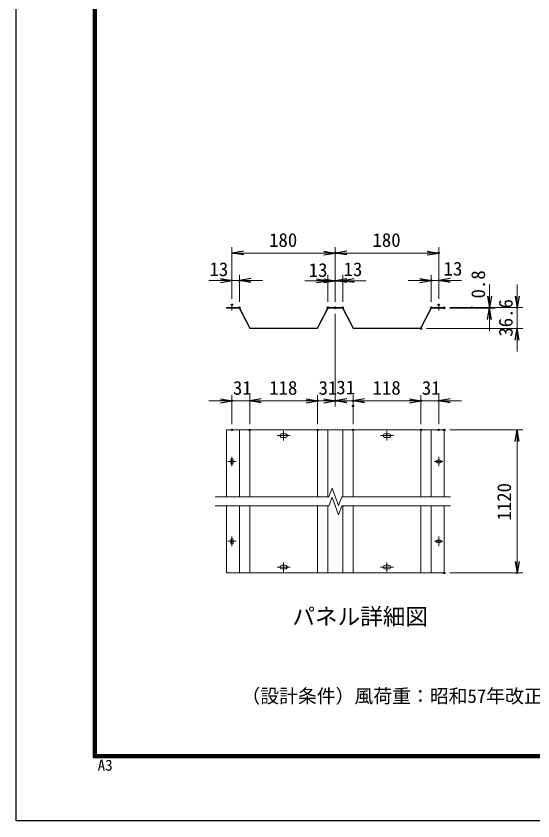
# Model space of a CAD drawing. Units: millimetres, scale not verified. Extents: x -4200 to 4200, y -2970 to 2970.
# Drawn here: x -4200 to -2400, y -2970 to -166 of the extents above; entities that cross this region are included whole.
import ezdxf
from ezdxf.enums import TextEntityAlignment as Align

# ---------------------------------------------------------------- set-up
doc = ezdxf.new("R2010")
doc.units = ezdxf.units.MM
doc.header["$LTSCALE"] = 10
doc.header["$PDMODE"] = 32
doc.header["$PDSIZE"] = 5
doc.linetypes.add('USER1', pattern=[50.8, 31.75, -6.35, 6.35, -6.35])
for name, color, linetype, lineweight in [('0-0_D-BMK', 2, 'USER1', 13), ('0-5_0', 7, 'Continuous', 25), ('0-6_D-STR-DIM', 7, 'Continuous', 13), ('0-8_D-TTL-TXT', 7, 'Continuous', 25), ('0-A_D-TTL', 7, 'Continuous', 25)]:
    doc.layers.add(name, color=color, linetype=linetype, lineweight=lineweight)
doc.layers.add('0-7_Defpoints', color=8, linetype='Continuous')
doc.styles.add('ＭＳ ゴシック', font='')
doc.styles.get('ＭＳ ゴシック').set_extended_font_data('MS Gothic')

# ---------------------------------------------------------------- blocks, each defined once
blk = doc.blocks.new('_Open')
at = {"layer": '0-5_0'}
blk.add_line((-10, 1.667), (0, 0), dxfattribs=at)
blk.add_lwpolyline([(-10, -1.667), (0, 0), (-10, 0)], dxfattribs=at)

msp = doc.modelspace()

# ---------------------------------------------------------------- linework, layer by layer
at = {"layer": '0-0_D-BMK'}
for p, q in [((-3448.48, -1171.88), (-3448.48, -1191.88)), ((-2728.48, -1171.88), (-2728.48, -1191.88)), ((-3268.48, -1611.4), (-3268.48, -1644.4)), ((-2908.48, -1611.4), (-2908.48, -1644.4)), ((-3290.88, -1627.9), (-3246.08, -1627.9)), ((-2886.08, -1627.9), (-2930.88, -1627.9)), ((-3448.48, -1701.4), (-3448.48, -1734.4)), ((-2728.48, -1701.4), (-2728.48, -1734.4)), ((-3434.18, -1717.9), (-3462.78, -1717.9)), ((-2714.18, -1717.9), (-2742.78, -1717.9)), ((-3448.48, -1979.4), (-3448.48, -2012.4)), ((-2728.48, -1979.4), (-2728.48, -2012.4)), ((-3434.18, -1995.9), (-3462.78, -1995.9)), ((-2714.18, -1995.9), (-2742.78, -1995.9)), ((-3268.48, -2102.4), (-3268.48, -2069.4)), ((-2908.48, -2102.4), (-2908.48, -2069.4)), ((-3290.88, -2085.9), (-3246.08, -2085.9)), ((-2886.08, -2085.9), (-2930.88, -2085.9))]:
    msp.add_line(p, q, dxfattribs=at)
at = {"layer": '0-6_D-STR-DIM'}
for p, q in [((-3448.48, -1151.88), (-3448.48, -971.66)), ((-3088.48, -1161.88), (-3088.48, -971.66)), ((-3088.48, -1161.88), (-3088.48, -971.66)), ((-2728.48, -1151.88), (-2728.48, -971.66)), ((-3408.48, -991.66), (-3128.48, -991.66)), ((-3048.48, -991.66), (-2768.48, -991.66)), ((-3488.48, -1087.72), (-3528.48, -1087.72)), ((-3448.48, -1151.88), (-3448.48, -1067.72)), ((-3448.48, -1087.72), (-3422.48, -1087.72)), ((-3422.48, -1161.88), (-3422.48, -1067.72)), ((-3382.48, -1087.72), (-3342.48, -1087.72)), ((-3154.48, -1088.22), (-3194.48, -1088.22)), ((-3128.48, -1088.22), (-3168.48, -1088.22)), ((-3114.48, -1161.88), (-3114.48, -1068.22)), ((-3088.48, -1088.22), (-3114.48, -1088.22)), ((-3088.48, -1161.88), (-3088.48, -1068.22)), ((-3088.48, -1161.88), (-3088.48, -1068.22)), ((-3088.48, -1088.22), (-3062.48, -1088.22)), ((-3062.48, -1161.88), (-3062.48, -1068.22)), ((-3048.48, -1088.22), (-3008.48, -1088.22)), ((-3022.48, -1088.22), (-2982.48, -1088.22)), ((-2794.48, -1087.72), (-2834.48, -1087.72)), ((-2754.48, -1161.88), (-2754.48, -1067.72)), ((-2728.48, -1087.72), (-2754.48, -1087.72)), ((-2728.48, -1151.88), (-2728.48, -1067.72)), ((-2688.48, -1087.72), (-2648.48, -1087.72)), ((-2551.35, -1141.88), (-2551.35, -1101.88)), ((-2455.35, -1141.88), (-2455.35, -1101.88)), ((-3422.48, -1181.88), (-3467.48, -1181.88)), ((-3467.48, -1183.48), (-3467.48, -1181.88)), ((-3423.47, -1183.48), (-3467.48, -1183.48)), ((-3423.47, -1183.48), (-3386.48, -1255.08)), ((-3422.48, -1181.88), (-3385.49, -1253.48)), ((-3114.48, -1181.88), (-3151.47, -1253.48)), ((-3113.49, -1183.48), (-3150.48, -1255.08)), ((-3062.48, -1181.88), (-3114.48, -1181.88)), ((-3063.47, -1183.48), (-3113.49, -1183.48)), ((-3088.48, -1203.48), (-3088.48, -1526.39)), ((-3088.48, -1203.48), (-3088.48, -1526.39)), ((-3063.47, -1183.48), (-3026.48, -1255.08)), ((-3062.48, -1181.88), (-3025.49, -1253.48)), ((-2754.48, -1181.88), (-2791.47, -1253.48)), ((-2753.49, -1183.48), (-2790.48, -1255.08)), ((-2709.48, -1181.88), (-2754.48, -1181.88)), ((-2754.48, -1181.88), (-2709.48, -1181.88)), ((-2709.48, -1183.48), (-2753.49, -1183.48)), ((-2689.48, -1181.88), (-2531.35, -1181.88)), ((-2689.48, -1183.48), (-2531.35, -1183.48)), ((-2593.48, -1181.88), (-2435.35, -1181.88)), ((-2551.35, -1183.48), (-2551.35, -1181.88)), ((-2455.35, -1255.08), (-2455.35, -1181.88)), ((-2551.35, -1223.48), (-2551.35, -1263.48)), ((-3150.48, -1255.08), (-3386.48, -1255.08)), ((-3151.47, -1253.48), (-3385.49, -1253.48)), ((-2790.48, -1255.08), (-3026.48, -1255.08)), ((-2791.47, -1253.48), (-3025.49, -1253.48)), ((-2770.48, -1255.08), (-2435.35, -1255.08)), ((-2455.35, -1295.08), (-2455.35, -1335.08)), ((-3488.48, -1506.39), (-3528.48, -1506.39)), ((-3448.48, -1587.9), (-3448.48, -1486.39)), ((-3386.45, -1506.39), (-3448.48, -1506.39)), ((-3386.45, -1587.9), (-3386.45, -1486.39)), ((-3386.45, -1587.9), (-3386.45, -1486.39)), ((-3346.45, -1506.39), (-3306.45, -1506.39)), ((-3346.45, -1506.39), (-3190.35, -1506.39)), ((-3190.35, -1506.39), (-3230.35, -1506.39)), ((-3128.48, -1506.39), (-3168.48, -1506.39)), ((-3150.35, -1587.9), (-3150.35, -1486.39)), ((-3150.35, -1587.9), (-3150.35, -1486.39)), ((-3150.35, -1506.39), (-3088.48, -1506.39)), ((-3088.48, -1506.39), (-3026.35, -1506.39)), ((-3048.48, -1506.39), (-3008.48, -1506.39)), ((-3026.45, -1504.62), (-3026.45, -1486.39)), ((-3026.35, -1587.9), (-3026.35, -1486.39)), ((-2986.45, -1506.39), (-2830.26, -1506.39)), ((-2986.35, -1506.39), (-2946.35, -1506.39)), ((-2830.52, -1506.39), (-2870.52, -1506.39)), ((-2790.52, -1587.9), (-2790.52, -1486.39)), ((-2790.52, -1506.39), (-2728.48, -1506.39)), ((-2790.26, -1587.9), (-2790.26, -1486.39)), ((-2728.48, -1587.9), (-2728.48, -1486.39)), ((-2688.48, -1506.39), (-2648.48, -1506.39)), ((-3467.48, -1607.9), (-3467.48, -1840.9)), ((-2709.48, -1607.9), (-3467.48, -1607.9)), ((-3422.48, -1607.9), (-3422.48, -1840.9)), ((-3386.35, -1607.9), (-3386.35, -1840.9)), ((-3274.38, -1621.4), (-3262.58, -1621.4)), ((-3150.48, -1607.9), (-3150.48, -1840.9)), ((-3114.48, -1607.9), (-3114.48, -1840.9)), ((-3062.48, -1607.9), (-3062.48, -1840.9)), ((-3026.48, -1607.9), (-3026.48, -1840.9)), ((-2902.58, -1621.4), (-2914.38, -1621.4)), ((-2790.48, -1607.9), (-2790.48, -1840.9)), ((-2754.48, -1607.9), (-2754.48, -1840.9)), ((-2709.48, -1607.9), (-2709.48, -1840.9)), ((-2689.35, -1607.9), (-2435.35, -1607.9)), ((-3274.38, -1634.4), (-3262.58, -1634.4)), ((-2902.58, -1634.4), (-2914.38, -1634.4)), ((-2455.35, -1647.9), (-2455.35, -2065.9)), ((-3452.78, -1723.6), (-3452.78, -1712.2)), ((-3444.18, -1723.6), (-3444.18, -1712.2)), ((-2734.18, -1713.6), (-2722.78, -1713.6)), ((-2734.18, -1722.2), (-2722.78, -1722.2)), ((-3110.41, -1841), (-3099.37, -1810.65)), ((-3077.27, -1871.36), (-3099.37, -1810.65)), ((-3506.64, -1840.9), (-3110.38, -1840.9)), ((-3110.41, -1873), (-3099.37, -1842.65)), ((-3077.27, -1903.36), (-3099.37, -1842.65)), ((-3066.22, -1841), (-3077.27, -1871.36)), ((-3066.18, -1840.9), (-2687.79, -1840.9)), ((-3506.64, -1872.9), (-3110.38, -1872.9)), ((-3467.35, -1872.9), (-3467.35, -2105.9)), ((-3422.35, -1872.9), (-3422.35, -2105.9)), ((-3386.35, -1872.9), (-3386.35, -2105.9)), ((-3150.35, -1872.9), (-3150.35, -2105.9)), ((-3114.35, -1872.9), (-3114.35, -2105.9)), ((-3066.22, -1873), (-3077.27, -1903.36)), ((-3066.18, -1872.9), (-2687.79, -1872.9)), ((-3062.35, -1872.9), (-3062.35, -2105.9)), ((-3026.35, -1872.9), (-3026.35, -2105.9)), ((-2790.35, -1872.9), (-2790.35, -2105.9)), ((-2754.35, -1872.9), (-2754.35, -2105.9)), ((-2709.35, -1872.9), (-2709.35, -2105.9)), ((-3452.78, -1990.2), (-3452.78, -2001.6)), ((-3444.18, -1990.2), (-3444.18, -2001.6)), ((-2734.18, -1991.6), (-2722.78, -1991.6)), ((-2734.18, -2000.2), (-2722.78, -2000.2)), ((-3274.38, -2079.4), (-3262.58, -2079.4)), ((-3274.38, -2092.4), (-3262.58, -2092.4)), ((-2902.58, -2079.4), (-2914.38, -2079.4)), ((-2902.58, -2092.4), (-2914.38, -2092.4)), ((-2709.35, -2105.9), (-3467.35, -2105.9)), ((-2689.35, -2105.9), (-2435.35, -2105.9))]:
    msp.add_line(p, q, dxfattribs=at)
msp.add_lwpolyline([(-2753.49, -1183.48), (-2709.48, -1183.48), (-2709.48, -1181.88)], dxfattribs=at)
for centre, radius, start, end in [((-3274.38, -1627.9), 6.5, 90, 270), ((-3262.58, -1627.9), 6.5, 270, 90), ((-2914.38, -1627.9), 6.5, 90, 270), ((-2902.58, -1627.9), 6.5, 270, 90), ((-3448.48, -1712.2), 4.3, 0, 180), ((-3448.48, -1723.6), 4.3, 180, 0), ((-2734.18, -1717.9), 4.3, 90, 270), ((-2722.78, -1717.9), 4.3, 270, 90), ((-3448.48, -1990.2), 4.3, 0, 180), ((-3448.48, -2001.6), 4.3, 180, 0), ((-2734.18, -1995.9), 4.3, 90, 270), ((-2722.78, -1995.9), 4.3, 270, 90), ((-3274.38, -2085.9), 6.5, 90, 270), ((-3262.58, -2085.9), 6.5, 270, 90), ((-2914.38, -2085.9), 6.5, 90, 270), ((-2902.58, -2085.9), 6.5, 270, 90)]:
    msp.add_arc(centre, radius, start, end, dxfattribs=at)
at = {"layer": '0-7_Defpoints'}
for p in [(-3088.48, -991.66), (-2728.48, -991.66), (-3422.48, -1087.72), (-3114.48, -1088.22), (-3062.48, -1088.22), (-2754.48, -1087.72), (-3448.48, -1171.88), (-3448.48, -1171.88), (-2728.48, -1171.88), (-2728.48, -1171.88), (-3422.48, -1181.88), (-3114.48, -1181.88), (-3088.48, -1181.88), (-3088.48, -1181.88), (-3088.48, -1183.48), (-3062.48, -1181.88), (-2754.48, -1181.88), (-2709.48, -1181.88), (-2709.48, -1183.48), (-2613.48, -1181.88), (-2551.35, -1181.88), (-2455.35, -1181.88), (-2790.48, -1255.08), (-3448.48, -1506.39), (-3150.35, -1506.39), (-3088.48, -1506.39), (-3026.35, -1506.39), (-2790.26, -1506.39), (-2728.48, -1506.39), (-3026.45, -1524.62), (-3448.48, -1607.9), (-3386.45, -1607.9), (-3150.35, -1607.9), (-3026.35, -1607.9), (-2790.52, -1607.9), (-2790.26, -1607.9), (-2728.48, -1607.9), (-2709.35, -1607.9), (-2709.35, -2105.9), (-2455.35, -2105.9)]:
    msp.add_point(p, dxfattribs=at)
at = {"layer": '0-A_D-TTL', "color": 2}
msp.add_lwpolyline([(-4200, 2970), (4200, 2970), (4200, -2970), (-4200, -2970)], close=True, dxfattribs=at)
at = {"layer": '0-A_D-TTL'}
for points in [[(-3930, 2750), (3930, 2750), (3930, -2750), (-3930, -2750)], [(-3927.5, 2747.5), (3927.5, 2747.5), (3927.5, -2747.5), (-3927.5, -2747.5)], [(-3925, 2745), (3925, 2745), (3925, -2745), (-3925, -2745)], [(-3922.5, 2742.5), (3922.5, 2742.5), (3922.5, -2742.5), (-3922.5, -2742.5)], [(-3920, 2740), (3920, 2740), (3920, -2740), (-3920, -2740)]]:
    msp.add_lwpolyline(points, close=True, dxfattribs=at)

# ---------------------------------------------------------------- block references
at = {"layer": '0-6_D-STR-DIM', "xscale": 4, "yscale": 4}
for p, rotation in [((-3448.48, -991.66), 180), ((-3088.48, -991.66), 180), ((-3422.48, -1087.72), 180), ((-3088.48, -1088.22), 180), ((-3062.48, -1088.22), 180), ((-2728.48, -1087.72), 180), ((-2551.35, -1181.88), 270), ((-2455.35, -1181.88), 270), ((-2551.35, -1183.48), 90), ((-2455.35, -1255.08), 90), ((-3386.45, -1506.39), 180), ((-3386.45, -1506.39), 180), ((-3088.48, -1506.39), 180), ((-3026.45, -1506.39), 180), ((-3026.35, -1506.39), 180), ((-2728.48, -1506.39), 180), ((-2455.35, -1607.9), 90), ((-2455.35, -2105.9), 270)]:
    msp.add_blockref('_Open', p, dxfattribs=dict(at, rotation=rotation))
for p in [(-3088.48, -991.66), (-2728.48, -991.66), (-3448.48, -1087.72), (-3114.48, -1088.22), (-3088.48, -1088.22), (-2754.48, -1087.72), (-3448.48, -1506.39), (-3150.35, -1506.39), (-3150.35, -1506.39), (-3088.48, -1506.39), (-2790.52, -1506.39), (-2790.26, -1506.39)]:
    msp.add_blockref('_Open', p, dxfattribs=at)

# ---------------------------------------------------------------- texts
at = {"layer": '0-6_D-STR-DIM', "style": 'ＭＳ ゴシック'}
for s, p in [('180', (-3319.13, -984.91)), ('180', (-2959.13, -984.91)), ('13', (-3526.76, -1086.62)), ('13', (-3181.22, -1089.44)), ('13', (-3059.75, -1086.61)), ('13', (-2711.32, -1084.72)), ('31', (-3444.95, -1500.01)), ('118', (-3318.67, -1499.64)), ('31', (-3146.86, -1499.96)), ('31', (-3084.95, -1498.33)), ('118', (-2958.63, -1499.64)), ('31', (-2787.12, -1500.01))]:
    msp.add_text(s, height=48.09, dxfattribs=at).set_placement(p, align=Align.BOTTOM_LEFT)
for s, p in [('0.8', (-2552.5, -1150)), ('36.6', (-2456.5, -1283.08)), ('1120', (-2462.1, -1923.8))]:
    msp.add_text(s, height=48.09, rotation=90, dxfattribs=at).set_placement(p, align=Align.BOTTOM_LEFT)
at = {"layer": '0-8_D-TTL-TXT', "style": 'ＭＳ ゴシック'}
for s, height, p in [('パネル詳細図', 57.7, (-3237.92, -2304.15)), ('（設計条件）風荷重：昭和57年改正 建築基準法・同施行令に基づく風圧力に準拠。', 48.09, (-3415.4, -2573.6))]:
    msp.add_text(s, height=height, dxfattribs=at).set_placement(p, align=Align.BOTTOM_LEFT)
at = {"layer": '0-A_D-TTL', "style": 'ＭＳ ゴシック'}
msp.add_text('A3', height=38.49, dxfattribs=at).set_placement((-3916.09, -2806.81), align=Align.BOTTOM_LEFT)

doc.saveas('drawing.dxf')
